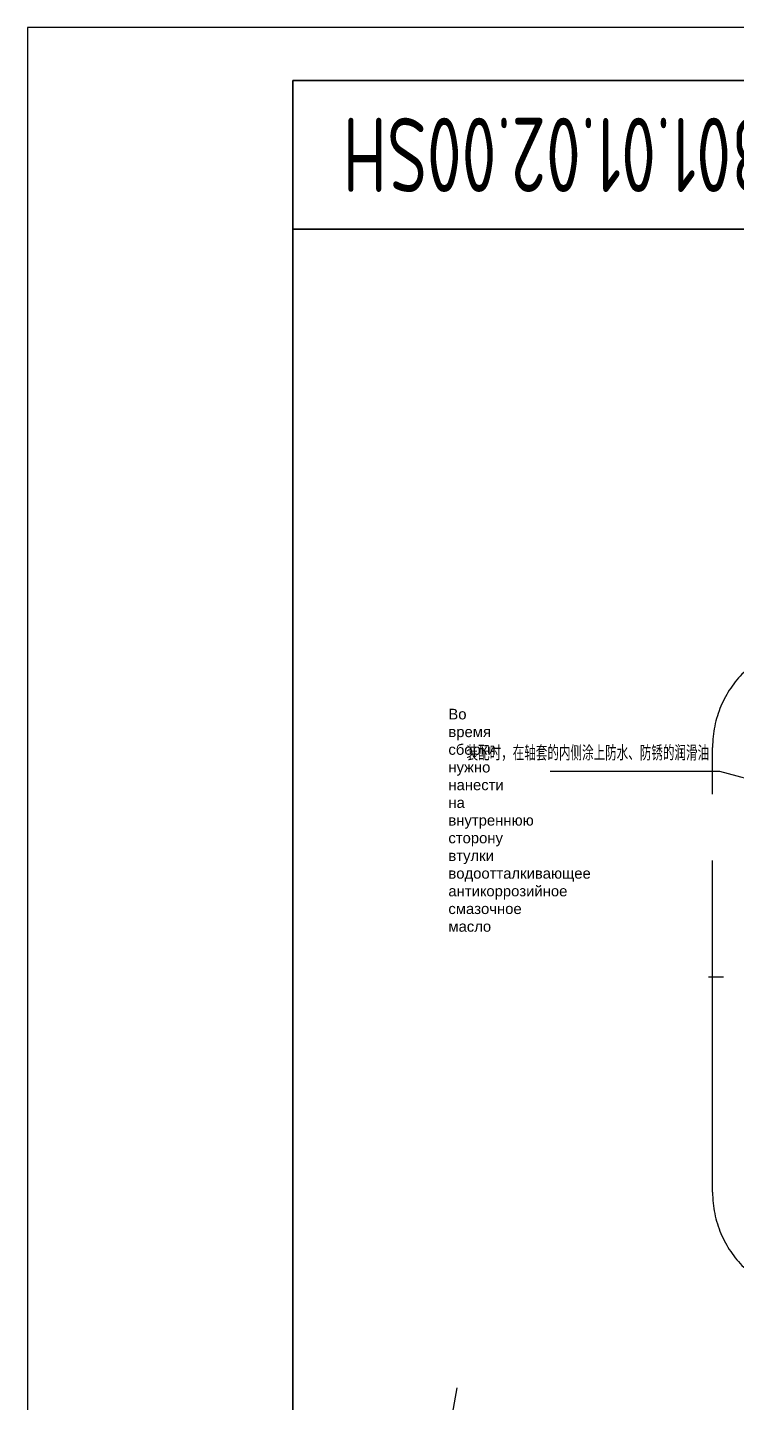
# Model space of a CAD drawing. Header units: millimetres. Extents: x 0 to 4200, y 0 to 2970.
# Drawn here: x 0 to 668, y 1674 to 2970 of the extents above; entities that cross this region are included whole.
import ezdxf
from ezdxf.enums import TextEntityAlignment as Align

# ---------------------------------------------------------------- set-up
doc = ezdxf.new("R2010")
doc.units = ezdxf.units.MM
doc.header["$LTSCALE"] = 100
doc.linetypes.add('G', pattern=[2, 1.25, -0.25, 0.25, -0.25])
doc.linetypes.add('K', pattern=[2.5, 1.25, -0.25, 0.25, -0.25, 0.25, -0.25])
for name, color, linetype, lineweight in [('01', 7, 'Continuous', 30), ('02', 1, 'Continuous', 13), ('05', 4, 'G', 13), ('07', 6, 'K', 13), ('11', 3, 'Continuous', 13)]:
    doc.layers.add(name, color=color, linetype=linetype, lineweight=lineweight)
doc.styles.get("Standard").update_dxf_attribs({"font": 'isocp', "width": 0.707, "bigfont": 'intecad.shx'})
doc.dimstyles.new('INTE', dxfattribs={"dimscale": 10, "dimtxt": 3.5, "dimasz": 3, "dimexe": 3, "dimexo": 0, "dimgap": 1, "dimtad": 1, "dimdec": 1, "dimzin": 9, "dimdsep": 46, "dimtxsty": 'Standard', "dimcen": 0, "dimclrd": 1, "dimclre": 1, "dimclrt": 3, "dimaunit": 1, "dimadec": 0, "dimazin": 0, "dimtfac": 1, "dimtdec": 1, "dimtmove": 0, "dimatfit": 0, "dimfxl": 0, "dimarcsym": 0})

# ---------------------------------------------------------------- blocks, each defined once
blk = doc.blocks.new('*U18', base_point=(251.96, 168.31))
at = {"layer": '01'}
for p, q in [((251.96, 168.31), (251.96, 182.31)), ((195.96, 168.31), (251.96, 168.31))]:
    blk.add_line(p, q, dxfattribs=at)
blk = doc.blocks.new('*U19')
at = {"layer": '01'}
for points in [[(415, 292), (25, 292)], [(25, 292), (25, 5)]]:
    blk.add_lwpolyline(points, dxfattribs=at)
at = {"layer": '02'}
for points in [[(420, 297), (0, 297)], [(0, 297), (0, 0)]]:
    blk.add_lwpolyline(points, dxfattribs=at)

msp = doc.modelspace()

# ---------------------------------------------------------------- linework, layer by layer
at = {"layer": '05', "ltscale": 2.5}
for p, q in [((1655.89, 2075.36), (641.89, 2075.36)), ((404.72, 1688.33), (371.31, 1498.85))]:
    msp.add_line(p, q, dxfattribs=at)
at = {"layer": '07', "ltscale": 2.5}
msp.add_line((645.73, 1872.62), (645.73, 2291.65), dxfattribs=at)
for centre, start, end in [((745.73, 2291.65), 90, 180), ((745.73, 1872.62), 180, 270)]:
    msp.add_arc(centre, 100, start, end, dxfattribs=at)

# ---------------------------------------------------------------- block references
at = {"layer": '01', "xscale": 10, "yscale": 10, "zscale": 10}
msp.add_blockref('*U19', (0, 0), dxfattribs=at)
at = {"layer": '02', "xscale": 10, "yscale": 10, "zscale": 10}
msp.add_blockref('*U18', (810, 2780), dxfattribs=at)

# ---------------------------------------------------------------- texts
at = {"layer": '01', "insert": (396.71, 2328.07), "char_height": 10, "width": 0.4039, "attachment_point": 1}
msp.add_mtext('{\\fArial|b0|i0|c204|p34;\\W1;Во время сборки нужно нанести на внутреннюю\\Pсторону втулки водоотталкивающее антикоррозийное\\Pсмазочное масло}', dxfattribs=at)
at = {"layer": '01', "color": 3, "ltscale": 2.5, "insert": (642.42, 2278.9), "char_height": 14, "attachment_point": 9}
msp.add_mtext('装配时，在轴套的内侧涂上防水、防锈的润滑油', dxfattribs=at)
at = {"layer": '11', "width": 0.695901}
msp.add_text('K1801.01.02.00SH', height=70, rotation=180, dxfattribs=at).set_placement((762.73, 2885), (297.27, 2885), align=Align.FIT)

# ---------------------------------------------------------------- leaders
at = {"layer": '01', "ltscale": 2.5, "annotation_type": 0, "has_hookline": 1, "hookline_direction": 1, "text_width": 149.67}
msp.add_leader([(1045.69, 2252.85), (983.6, 2180.81), (652.42, 2268.9)], dimstyle='INTE', dxfattribs=at)

doc.saveas('drawing.dxf')
